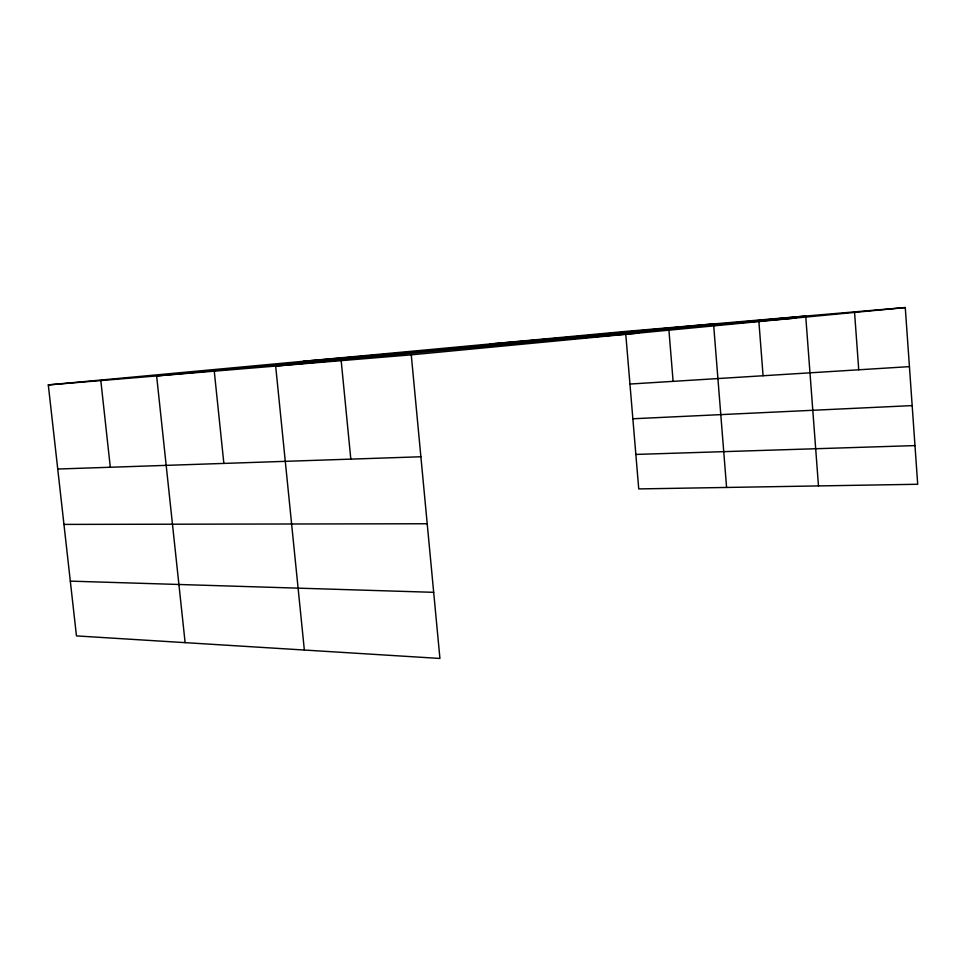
<?xml version="1.0" encoding="UTF-8"?>
<svg xmlns="http://www.w3.org/2000/svg" width="966" height="966" viewBox="0 0 966 966"><rect width="100%" height="100%" fill="white"/><g stroke="black" fill="none" stroke-linecap="round" stroke-linejoin="round"><path stroke-width="1.45" d="M411.262 354.836L439.928 658.45L76.459 635.906L48.3 384.915L411.262 354.836L905.275 307.55L917.7 484.268L638.743 488.917L625.787 334.441M713.572 323.912L156.625 375.943L185.122 642.644M48.3 384.915L625.533 331.435L905.275 307.55M490.004 343.993L795.948 318.019M303.167 361.296L638.755 333.065M629.941 384.045L909.429 366.633M632.863 418.773L912.17 405.599M57.731 469.029L420.886 456.761M635.857 454.431L914.983 445.592M63.949 524.405L427.214 523.753M70.313 581.134L433.686 592.327M100.814 380.568L110.305 467.254M214.259 371.161L223.858 463.414M304.35 650.033L275.66 366.078L805.716 316.051L818.48 485.922M341.179 360.644L350.815 459.128M668.846 329.237L673.109 381.353M713.681 325.397L726.589 487.456M758.89 321.521L763.08 375.75M854.524 311.885L858.738 369.785"/></g></svg>
